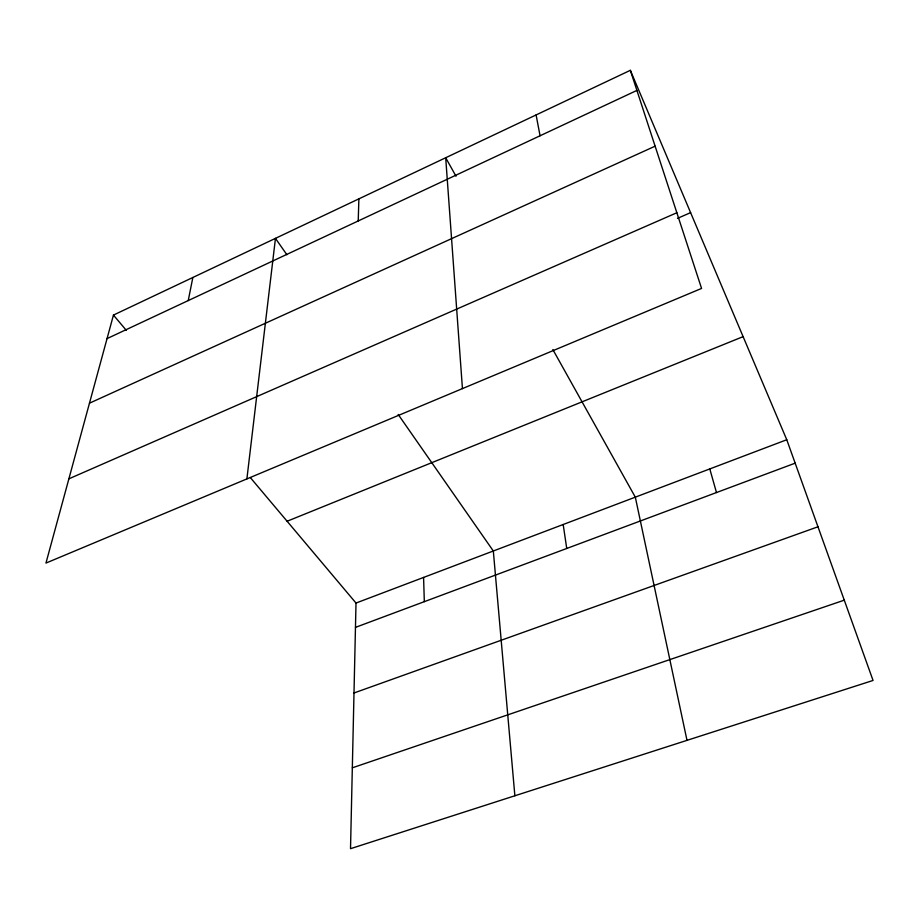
<?xml version="1.0" encoding="UTF-8"?>
<svg xmlns="http://www.w3.org/2000/svg" width="919" height="919" viewBox="0 0 919 919"><rect width="100%" height="100%" fill="white"/><g stroke="black" fill="none" stroke-linecap="round" stroke-linejoin="round"><path stroke-width="1.38" d="M250.531 477.823L356.009 603.048L350.518 848.685L873.05 680.451L786.767 439.741L630.342 70.315L113.451 315.079L45.95 563.083L701.565 288.428L630.342 70.315M358.226 220.951L358.881 198.86M246.889 478.902L275.459 238.366L286.866 254.724M188.234 300.582L192.852 277.481M107.041 338.617L636.913 90.407M89.476 403.177L655.121 146.178M68.879 478.833L676.855 212.737M677.51 218.354L690.606 212.634M287.107 521.245L743.115 336.641M356.009 603.048L786.767 439.741M355.469 627.378L795.165 463.165M353.999 692.983L817.967 526.782M352.322 767.824L844.274 600.164M113.451 315.079L126.317 330.346M398.18 414.458L493.319 550.998L514.87 795.774M456.008 176.218L445.692 157.758L462.441 388.611M552.847 349.553L635.316 497.168L686.998 740.346M709.801 468.931L716.475 492.561M536.099 114.944L540.062 135.782M563.186 524.508L566.736 548.482M423.579 577.442L424.325 601.658"/></g></svg>
